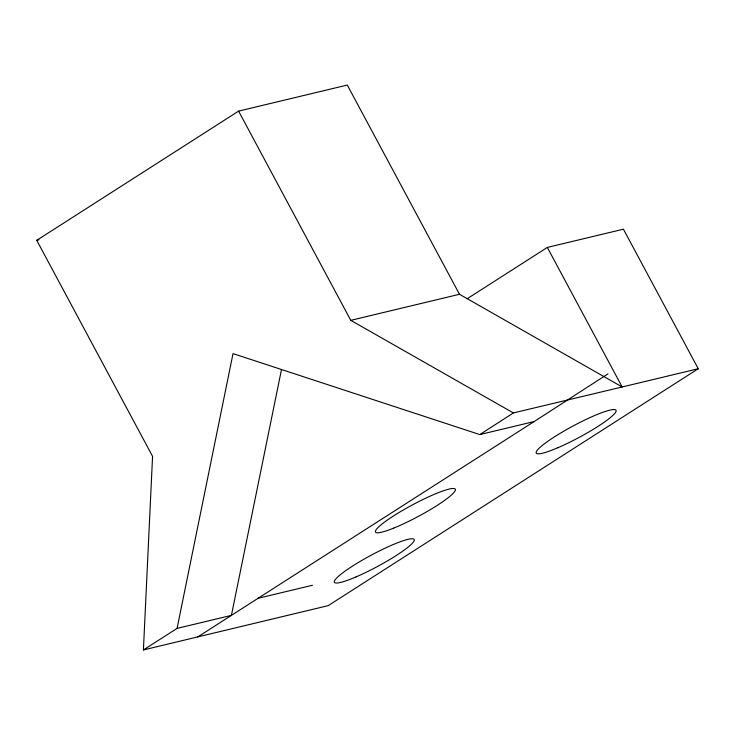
<?xml version="1.0" encoding="UTF-8"?>
<svg xmlns="http://www.w3.org/2000/svg" width="735" height="735" viewBox="0 0 735 735"><rect width="100%" height="100%" fill="white"/><g stroke="black" fill="none" stroke-linecap="round" stroke-linejoin="round"><path stroke-width="1.1" d="M698.25 368.731L328.205 605.64L143.408 649.942L152.568 456.334L36.75 240.336L238.59 111.114L347.297 85.058L459.485 294.276L622.159 386.977L698.25 368.731L623.427 229.191L547.336 247.429L467.249 298.704M143.408 649.942L177.071 628.397L233.023 353.608L479.808 434.578L534.161 421.55L607.992 373.867M281.441 369.751L231.415 615.37L177.071 628.397M479.808 434.578L513.397 412.932L622.159 386.977L547.336 247.429M197.761 636.914L534.161 421.55M258.077 598.299L312.494 585.253M36.75 240.336L38.964 239.803M238.59 111.114L350.779 320.341L459.485 294.276M350.779 320.341L513.397 412.932M557.837 447.744A45.313 6.468 -28.2 0 0 616.105 410.442A45.313 6.468 -28.2 0 0 554.365 436.912A45.313 6.468 -28.2 0 0 557.837 447.744M355.979 576.938A45.313 6.468 -28.2 0 0 414.246 539.637A45.313 6.468 -28.2 0 0 352.506 566.106A45.313 6.468 -28.2 0 0 355.979 576.938M393.666 528.134A45.313 6.468 -28.2 0 0 455.397 490.116A45.313 6.468 -28.2 0 0 397.111 513.682A45.313 6.468 -28.2 0 0 393.666 528.134"/></g></svg>
